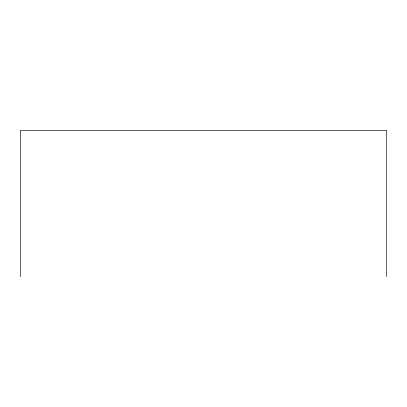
<?xml version="1.0" encoding="UTF-8"?>
<svg xmlns="http://www.w3.org/2000/svg" width="407" height="407" viewBox="0 0 407 407"><rect width="100%" height="100%" fill="white"/><g stroke="black" fill="none" stroke-linecap="round" stroke-linejoin="round"><path stroke-width="0.61" d="M386.65 276.577L386.65 130.423L20.35 130.423L20.35 276.577"/></g></svg>
